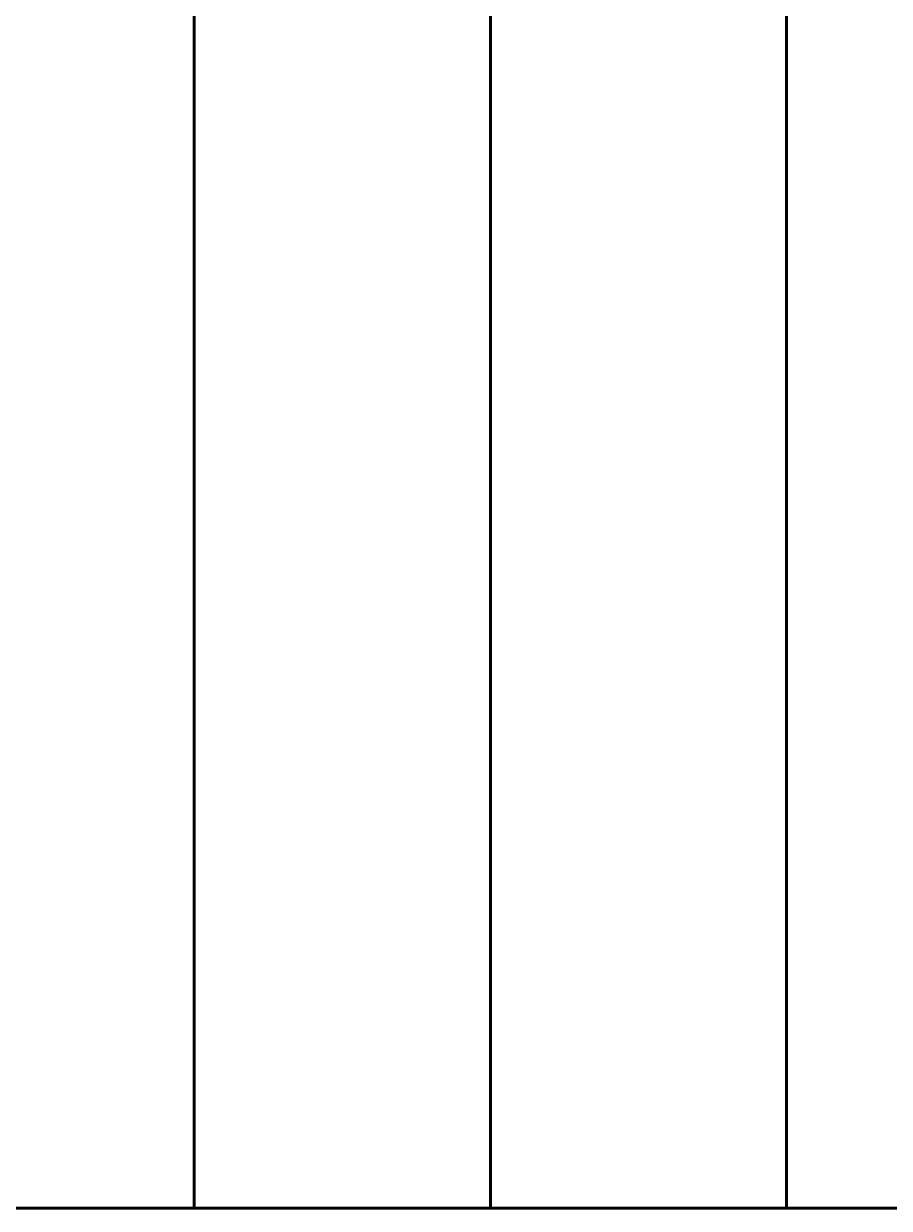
# Model space of a CAD drawing. Extents: x 0 to 297, y 0 to 292.
# Drawn here: x 174.578 to 176.04, y 103.785 to 105.785 of the extents above; entities that cross this region are included whole.
import ezdxf

# ---------------------------------------------------------------- set-up
doc = ezdxf.new("R2010")
doc.units = 0
doc.header["$MEASUREMENT"] = 0
doc.linetypes.add('K5LT_BASIC', pattern=[0])
doc.layers.add('Системный слой', color=7, linetype='Continuous')

# ---------------------------------------------------------------- blocks, each defined once
blk = doc.blocks.new('*U')
at = {"layer": 'Системный слой', "linetype": 'K5LT_BASIC', "lineweight": 60}
for p, q in [((174.8664, 103.7852), (174.8664, 107.7852)), ((174.8664, 107.7852), (174.8664, 103.7852)), ((175.3664, 103.7852), (175.3664, 107.7852)), ((175.3664, 107.7852), (175.3664, 103.7852)), ((175.8664, 103.7852), (175.8664, 107.7852)), ((175.8664, 107.7852), (175.8664, 103.7852)), ((174.8664, 103.7852), (174.3664, 103.7852)), ((175.3664, 103.7852), (174.8664, 103.7852)), ((175.8664, 103.7852), (175.3664, 103.7852)), ((176.3664, 103.7852), (175.8664, 103.7852))]:
    blk.add_line(p, q, dxfattribs=at)

msp = doc.modelspace()

# ---------------------------------------------------------------- linework, layer by layer
at = {"layer": 'Системный слой', "linetype": 'K5LT_BASIC', "lineweight": 60}
for p, q in [((174.8664, 103.7852), (174.8664, 107.7852)), ((175.3664, 103.7852), (175.3664, 107.7852)), ((175.8664, 103.7852), (175.8664, 107.7852)), ((174.8664, 103.7852), (174.8664, 106.7852)), ((175.3664, 103.7852), (175.3664, 106.7852)), ((175.8664, 103.7852), (175.8664, 106.7852)), ((175.8664, 103.7852), (172.8664, 103.7852)), ((178.8664, 103.7852), (175.8664, 103.7852))]:
    msp.add_line(p, q, dxfattribs=at)

# ---------------------------------------------------------------- block references
at = {"layer": 'Системный слой'}
msp.add_blockref('*U', (0, 0), dxfattribs=at)
msp.add_blockref('*U', (0, 0), dxfattribs=at)
msp.add_blockref('*U', (0, 0), dxfattribs=at)
msp.add_blockref('*U', (0, 0), dxfattribs=at)
msp.add_blockref('*U', (0, 0), dxfattribs=at)
msp.add_blockref('*U', (0, 0), dxfattribs=at)
msp.add_blockref('*U', (0, 0), dxfattribs=at)
msp.add_blockref('*U', (0, 0), dxfattribs=at)
msp.add_blockref('*U', (0, 0), dxfattribs=at)
msp.add_blockref('*U', (0, 0), dxfattribs=at)
msp.add_blockref('*U', (0, 0), dxfattribs=at)
msp.add_blockref('*U', (0, 0), dxfattribs=at)
msp.add_blockref('*U', (0, 0), dxfattribs=at)
msp.add_blockref('*U', (0, 0), dxfattribs=at)
msp.add_blockref('*U', (0, 0), dxfattribs=at)
msp.add_blockref('*U', (0, 0), dxfattribs=at)
msp.add_blockref('*U', (0, 0), dxfattribs=at)
msp.add_blockref('*U', (0, 0), dxfattribs=at)
msp.add_blockref('*U', (0, 0), dxfattribs=at)
msp.add_blockref('*U', (0, 0), dxfattribs=at)
msp.add_blockref('*U', (0, 0), dxfattribs=at)
msp.add_blockref('*U', (0, 0), dxfattribs=at)
msp.add_blockref('*U', (0, 0), dxfattribs=at)
msp.add_blockref('*U', (0, 0), dxfattribs=at)
msp.add_blockref('*U', (0, 0), dxfattribs=at)
msp.add_blockref('*U', (0, 0), dxfattribs=at)
msp.add_blockref('*U', (0, 0), dxfattribs=at)
msp.add_blockref('*U', (0, 0), dxfattribs=at)
msp.add_blockref('*U', (0, 0), dxfattribs=at)
msp.add_blockref('*U', (0, 0), dxfattribs=at)
msp.add_blockref('*U', (0, 0), dxfattribs=at)
msp.add_blockref('*U', (0, 0), dxfattribs=at)
msp.add_blockref('*U', (0, 0), dxfattribs=at)
msp.add_blockref('*U', (0, 0), dxfattribs=at)
msp.add_blockref('*U', (0, 0), dxfattribs=at)
msp.add_blockref('*U', (0, 0), dxfattribs=at)
msp.add_blockref('*U', (0, 0), dxfattribs=at)
msp.add_blockref('*U', (0, 0), dxfattribs=at)
msp.add_blockref('*U', (0, 0), dxfattribs=at)
msp.add_blockref('*U', (0, 0), dxfattribs=at)
msp.add_blockref('*U', (0, 0), dxfattribs=at)
msp.add_blockref('*U', (0, 0), dxfattribs=at)
msp.add_blockref('*U', (0, 0), dxfattribs=at)
msp.add_blockref('*U', (0, 0), dxfattribs=at)
msp.add_blockref('*U', (0, 0), dxfattribs=at)
msp.add_blockref('*U', (0, 0), dxfattribs=at)
msp.add_blockref('*U', (0, 0), dxfattribs=at)
msp.add_blockref('*U', (0, 0), dxfattribs=at)
msp.add_blockref('*U', (0, 0), dxfattribs=at)
msp.add_blockref('*U', (0, 0), dxfattribs=at)
msp.add_blockref('*U', (0, 0), dxfattribs=at)
msp.add_blockref('*U', (0, 0), dxfattribs=at)
msp.add_blockref('*U', (0, 0), dxfattribs=at)
msp.add_blockref('*U', (0, 0), dxfattribs=at)
msp.add_blockref('*U', (0, 0), dxfattribs=at)
msp.add_blockref('*U', (0, 0), dxfattribs=at)
msp.add_blockref('*U', (0, 0), dxfattribs=at)
msp.add_blockref('*U', (0, 0), dxfattribs=at)
msp.add_blockref('*U', (0, 0), dxfattribs=at)
msp.add_blockref('*U', (0, 0), dxfattribs=at)
msp.add_blockref('*U', (0, 0), dxfattribs=at)
msp.add_blockref('*U', (0, 0), dxfattribs=at)
msp.add_blockref('*U', (0, 0), dxfattribs=at)
msp.add_blockref('*U', (0, 0), dxfattribs=at)
msp.add_blockref('*U', (0, 0), dxfattribs=at)
msp.add_blockref('*U', (0, 0), dxfattribs=at)
msp.add_blockref('*U', (0, 0), dxfattribs=at)
msp.add_blockref('*U', (0, 0), dxfattribs=at)
msp.add_blockref('*U', (0, 0), dxfattribs=at)
msp.add_blockref('*U', (0, 0), dxfattribs=at)
msp.add_blockref('*U', (0, 0), dxfattribs=at)
msp.add_blockref('*U', (0, 0), dxfattribs=at)
msp.add_blockref('*U', (0, 0), dxfattribs=at)
msp.add_blockref('*U', (0, 0), dxfattribs=at)
msp.add_blockref('*U', (0, 0), dxfattribs=at)
msp.add_blockref('*U', (0, 0), dxfattribs=at)
msp.add_blockref('*U', (0, 0), dxfattribs=at)
msp.add_blockref('*U', (0, 0), dxfattribs=at)
msp.add_blockref('*U', (0, 0), dxfattribs=at)
msp.add_blockref('*U', (0, 0), dxfattribs=at)
msp.add_blockref('*U', (0, 0), dxfattribs=at)
msp.add_blockref('*U', (0, 0), dxfattribs=at)
msp.add_blockref('*U', (0, 0), dxfattribs=at)
msp.add_blockref('*U', (0, 0), dxfattribs=at)
msp.add_blockref('*U', (0, 0), dxfattribs=at)
msp.add_blockref('*U', (0, 0), dxfattribs=at)
msp.add_blockref('*U', (0, 0), dxfattribs=at)
msp.add_blockref('*U', (0, 0), dxfattribs=at)
msp.add_blockref('*U', (0, 0), dxfattribs=at)
msp.add_blockref('*U', (0, 0), dxfattribs=at)
msp.add_blockref('*U', (0, 0), dxfattribs=at)
msp.add_blockref('*U', (0, 0), dxfattribs=at)
msp.add_blockref('*U', (0, 0), dxfattribs=at)
msp.add_blockref('*U', (0, 0), dxfattribs=at)
msp.add_blockref('*U', (0, 0), dxfattribs=at)
msp.add_blockref('*U', (0, 0), dxfattribs=at)
msp.add_blockref('*U', (0, 0), dxfattribs=at)
msp.add_blockref('*U', (0, 0), dxfattribs=at)
msp.add_blockref('*U', (0, 0), dxfattribs=at)
msp.add_blockref('*U', (0, 0), dxfattribs=at)
msp.add_blockref('*U', (0, 0), dxfattribs=at)
msp.add_blockref('*U', (0, 0), dxfattribs=at)
msp.add_blockref('*U', (0, 0), dxfattribs=at)
msp.add_blockref('*U', (0, 0), dxfattribs=at)
msp.add_blockref('*U', (0, 0), dxfattribs=at)
msp.add_blockref('*U', (0, 0), dxfattribs=at)
msp.add_blockref('*U', (0, 0), dxfattribs=at)
msp.add_blockref('*U', (0, 0), dxfattribs=at)
msp.add_blockref('*U', (0, 0), dxfattribs=at)
msp.add_blockref('*U', (0, 0), dxfattribs=at)
msp.add_blockref('*U', (0, 0), dxfattribs=at)
msp.add_blockref('*U', (0, 0), dxfattribs=at)
msp.add_blockref('*U', (0, 0), dxfattribs=at)
msp.add_blockref('*U', (0, 0), dxfattribs=at)
msp.add_blockref('*U', (0, 0), dxfattribs=at)
msp.add_blockref('*U', (0, 0), dxfattribs=at)
msp.add_blockref('*U', (0, 0), dxfattribs=at)
msp.add_blockref('*U', (0, 0), dxfattribs=at)
msp.add_blockref('*U', (0, 0), dxfattribs=at)
msp.add_blockref('*U', (0, 0), dxfattribs=at)
msp.add_blockref('*U', (0, 0), dxfattribs=at)
msp.add_blockref('*U', (0, 0), dxfattribs=at)
msp.add_blockref('*U', (0, 0), dxfattribs=at)
msp.add_blockref('*U', (0, 0), dxfattribs=at)
msp.add_blockref('*U', (0, 0), dxfattribs=at)
msp.add_blockref('*U', (0, 0), dxfattribs=at)
msp.add_blockref('*U', (0, 0), dxfattribs=at)
msp.add_blockref('*U', (0, 0), dxfattribs=at)
msp.add_blockref('*U', (0, 0), dxfattribs=at)
msp.add_blockref('*U', (0, 0), dxfattribs=at)
msp.add_blockref('*U', (0, 0), dxfattribs=at)
msp.add_blockref('*U', (0, 0), dxfattribs=at)
msp.add_blockref('*U', (0, 0), dxfattribs=at)
msp.add_blockref('*U', (0, 0), dxfattribs=at)
msp.add_blockref('*U', (0, 0), dxfattribs=at)
msp.add_blockref('*U', (0, 0), dxfattribs=at)
msp.add_blockref('*U', (0, 0), dxfattribs=at)
msp.add_blockref('*U', (0, 0), dxfattribs=at)
msp.add_blockref('*U', (0, 0), dxfattribs=at)
msp.add_blockref('*U', (0, 0), dxfattribs=at)
msp.add_blockref('*U', (0, 0), dxfattribs=at)
msp.add_blockref('*U', (0, 0), dxfattribs=at)
msp.add_blockref('*U', (0, 0), dxfattribs=at)
msp.add_blockref('*U', (0, 0), dxfattribs=at)
msp.add_blockref('*U', (0, 0), dxfattribs=at)
msp.add_blockref('*U', (0, 0), dxfattribs=at)
msp.add_blockref('*U', (0, 0), dxfattribs=at)
msp.add_blockref('*U', (0, 0), dxfattribs=at)
msp.add_blockref('*U', (0, 0), dxfattribs=at)
msp.add_blockref('*U', (0, 0), dxfattribs=at)
msp.add_blockref('*U', (0, 0), dxfattribs=at)
msp.add_blockref('*U', (0, 0), dxfattribs=at)
msp.add_blockref('*U', (0, 0), dxfattribs=at)
msp.add_blockref('*U', (0, 0), dxfattribs=at)
msp.add_blockref('*U', (0, 0), dxfattribs=at)
msp.add_blockref('*U', (0, 0), dxfattribs=at)
msp.add_blockref('*U', (0, 0), dxfattribs=at)
msp.add_blockref('*U', (0, 0), dxfattribs=at)
msp.add_blockref('*U', (0, 0), dxfattribs=at)
msp.add_blockref('*U', (0, 0), dxfattribs=at)
msp.add_blockref('*U', (0, 0), dxfattribs=at)
msp.add_blockref('*U', (0, 0), dxfattribs=at)
msp.add_blockref('*U', (0, 0), dxfattribs=at)
msp.add_blockref('*U', (0, 0), dxfattribs=at)
msp.add_blockref('*U', (0, 0), dxfattribs=at)
msp.add_blockref('*U', (0, 0), dxfattribs=at)
msp.add_blockref('*U', (0, 0), dxfattribs=at)
msp.add_blockref('*U', (0, 0), dxfattribs=at)
msp.add_blockref('*U', (0, 0), dxfattribs=at)
msp.add_blockref('*U', (0, 0), dxfattribs=at)
msp.add_blockref('*U', (0, 0), dxfattribs=at)
msp.add_blockref('*U', (0, 0), dxfattribs=at)
msp.add_blockref('*U', (0, 0), dxfattribs=at)
msp.add_blockref('*U', (0, 0), dxfattribs=at)
msp.add_blockref('*U', (0, 0), dxfattribs=at)
msp.add_blockref('*U', (0, 0), dxfattribs=at)
msp.add_blockref('*U', (0, 0), dxfattribs=at)
msp.add_blockref('*U', (0, 0), dxfattribs=at)
msp.add_blockref('*U', (0, 0), dxfattribs=at)
msp.add_blockref('*U', (0, 0), dxfattribs=at)
msp.add_blockref('*U', (0, 0), dxfattribs=at)
msp.add_blockref('*U', (0, 0), dxfattribs=at)
msp.add_blockref('*U', (0, 0), dxfattribs=at)
msp.add_blockref('*U', (0, 0), dxfattribs=at)
msp.add_blockref('*U', (0, 0), dxfattribs=at)
msp.add_blockref('*U', (0, 0), dxfattribs=at)
msp.add_blockref('*U', (0, 0), dxfattribs=at)
msp.add_blockref('*U', (0, 0), dxfattribs=at)
msp.add_blockref('*U', (0, 0), dxfattribs=at)
msp.add_blockref('*U', (0, 0), dxfattribs=at)
msp.add_blockref('*U', (0, 0), dxfattribs=at)
msp.add_blockref('*U', (0, 0), dxfattribs=at)
msp.add_blockref('*U', (0, 0), dxfattribs=at)
msp.add_blockref('*U', (0, 0), dxfattribs=at)
msp.add_blockref('*U', (0, 0), dxfattribs=at)
msp.add_blockref('*U', (0, 0), dxfattribs=at)
msp.add_blockref('*U', (0, 0), dxfattribs=at)
msp.add_blockref('*U', (0, 0), dxfattribs=at)
msp.add_blockref('*U', (0, 0), dxfattribs=at)
msp.add_blockref('*U', (0, 0), dxfattribs=at)
msp.add_blockref('*U', (0, 0), dxfattribs=at)
msp.add_blockref('*U', (0, 0), dxfattribs=at)
msp.add_blockref('*U', (0, 0), dxfattribs=at)
msp.add_blockref('*U', (0, 0), dxfattribs=at)
msp.add_blockref('*U', (0, 0), dxfattribs=at)
msp.add_blockref('*U', (0, 0), dxfattribs=at)
msp.add_blockref('*U', (0, 0), dxfattribs=at)
msp.add_blockref('*U', (0, 0), dxfattribs=at)
msp.add_blockref('*U', (0, 0), dxfattribs=at)
msp.add_blockref('*U', (0, 0), dxfattribs=at)
msp.add_blockref('*U', (0, 0), dxfattribs=at)
msp.add_blockref('*U', (0, 0), dxfattribs=at)
msp.add_blockref('*U', (0, 0), dxfattribs=at)
msp.add_blockref('*U', (0, 0), dxfattribs=at)
msp.add_blockref('*U', (0, 0), dxfattribs=at)
msp.add_blockref('*U', (0, 0), dxfattribs=at)
msp.add_blockref('*U', (0, 0), dxfattribs=at)
msp.add_blockref('*U', (0, 0), dxfattribs=at)
msp.add_blockref('*U', (0, 0), dxfattribs=at)
msp.add_blockref('*U', (0, 0), dxfattribs=at)
msp.add_blockref('*U', (0, 0), dxfattribs=at)
msp.add_blockref('*U', (0, 0), dxfattribs=at)
msp.add_blockref('*U', (0, 0), dxfattribs=at)
msp.add_blockref('*U', (0, 0), dxfattribs=at)
msp.add_blockref('*U', (0, 0), dxfattribs=at)
msp.add_blockref('*U', (0, 0), dxfattribs=at)
msp.add_blockref('*U', (0, 0), dxfattribs=at)
msp.add_blockref('*U', (0, 0), dxfattribs=at)
msp.add_blockref('*U', (0, 0), dxfattribs=at)
msp.add_blockref('*U', (0, 0), dxfattribs=at)
msp.add_blockref('*U', (0, 0), dxfattribs=at)
msp.add_blockref('*U', (0, 0), dxfattribs=at)
msp.add_blockref('*U', (0, 0), dxfattribs=at)
msp.add_blockref('*U', (0, 0), dxfattribs=at)
msp.add_blockref('*U', (0, 0), dxfattribs=at)
msp.add_blockref('*U', (0, 0), dxfattribs=at)
msp.add_blockref('*U', (0, 0), dxfattribs=at)
msp.add_blockref('*U', (0, 0), dxfattribs=at)
msp.add_blockref('*U', (0, 0), dxfattribs=at)
msp.add_blockref('*U', (0, 0), dxfattribs=at)
msp.add_blockref('*U', (0, 0), dxfattribs=at)
msp.add_blockref('*U', (0, 0), dxfattribs=at)
msp.add_blockref('*U', (0, 0), dxfattribs=at)
msp.add_blockref('*U', (0, 0), dxfattribs=at)
msp.add_blockref('*U', (0, 0), dxfattribs=at)
msp.add_blockref('*U', (0, 0), dxfattribs=at)
msp.add_blockref('*U', (0, 0), dxfattribs=at)
msp.add_blockref('*U', (0, 0), dxfattribs=at)
msp.add_blockref('*U', (0, 0), dxfattribs=at)
msp.add_blockref('*U', (0, 0), dxfattribs=at)
msp.add_blockref('*U', (0, 0), dxfattribs=at)
msp.add_blockref('*U', (0, 0), dxfattribs=at)
msp.add_blockref('*U', (0, 0), dxfattribs=at)
msp.add_blockref('*U', (0, 0), dxfattribs=at)
msp.add_blockref('*U', (0, 0), dxfattribs=at)
msp.add_blockref('*U', (0, 0), dxfattribs=at)
msp.add_blockref('*U', (0, 0), dxfattribs=at)
msp.add_blockref('*U', (0, 0), dxfattribs=at)
msp.add_blockref('*U', (0, 0), dxfattribs=at)
msp.add_blockref('*U', (0, 0), dxfattribs=at)
msp.add_blockref('*U', (0, 0), dxfattribs=at)
msp.add_blockref('*U', (0, 0), dxfattribs=at)
msp.add_blockref('*U', (0, 0), dxfattribs=at)
msp.add_blockref('*U', (0, 0), dxfattribs=at)
msp.add_blockref('*U', (0, 0), dxfattribs=at)
msp.add_blockref('*U', (0, 0), dxfattribs=at)
msp.add_blockref('*U', (0, 0), dxfattribs=at)
msp.add_blockref('*U', (0, 0), dxfattribs=at)
msp.add_blockref('*U', (0, 0), dxfattribs=at)
msp.add_blockref('*U', (0, 0), dxfattribs=at)
msp.add_blockref('*U', (0, 0), dxfattribs=at)
msp.add_blockref('*U', (0, 0), dxfattribs=at)
msp.add_blockref('*U', (0, 0), dxfattribs=at)
msp.add_blockref('*U', (0, 0), dxfattribs=at)
msp.add_blockref('*U', (0, 0), dxfattribs=at)
msp.add_blockref('*U', (0, 0), dxfattribs=at)
msp.add_blockref('*U', (0, 0), dxfattribs=at)
msp.add_blockref('*U', (0, 0), dxfattribs=at)
msp.add_blockref('*U', (0, 0), dxfattribs=at)
msp.add_blockref('*U', (0, 0), dxfattribs=at)
msp.add_blockref('*U', (0, 0), dxfattribs=at)
msp.add_blockref('*U', (0, 0), dxfattribs=at)
msp.add_blockref('*U', (0, 0), dxfattribs=at)
msp.add_blockref('*U', (0, 0), dxfattribs=at)
msp.add_blockref('*U', (0, 0), dxfattribs=at)
msp.add_blockref('*U', (0, 0), dxfattribs=at)
msp.add_blockref('*U', (0, 0), dxfattribs=at)
msp.add_blockref('*U', (0, 0), dxfattribs=at)
msp.add_blockref('*U', (0, 0), dxfattribs=at)
msp.add_blockref('*U', (0, 0), dxfattribs=at)
msp.add_blockref('*U', (0, 0), dxfattribs=at)
msp.add_blockref('*U', (0, 0), dxfattribs=at)
msp.add_blockref('*U', (0, 0), dxfattribs=at)
msp.add_blockref('*U', (0, 0), dxfattribs=at)
msp.add_blockref('*U', (0, 0), dxfattribs=at)
msp.add_blockref('*U', (0, 0), dxfattribs=at)
msp.add_blockref('*U', (0, 0), dxfattribs=at)
msp.add_blockref('*U', (0, 0), dxfattribs=at)
msp.add_blockref('*U', (0, 0), dxfattribs=at)
msp.add_blockref('*U', (0, 0), dxfattribs=at)
msp.add_blockref('*U', (0, 0), dxfattribs=at)
msp.add_blockref('*U', (0, 0), dxfattribs=at)
msp.add_blockref('*U', (0, 0), dxfattribs=at)
msp.add_blockref('*U', (0, 0), dxfattribs=at)
msp.add_blockref('*U', (0, 0), dxfattribs=at)
msp.add_blockref('*U', (0, 0), dxfattribs=at)
msp.add_blockref('*U', (0, 0), dxfattribs=at)
msp.add_blockref('*U', (0, 0), dxfattribs=at)
msp.add_blockref('*U', (0, 0), dxfattribs=at)
msp.add_blockref('*U', (0, 0), dxfattribs=at)
msp.add_blockref('*U', (0, 0), dxfattribs=at)
msp.add_blockref('*U', (0, 0), dxfattribs=at)
msp.add_blockref('*U', (0, 0), dxfattribs=at)
msp.add_blockref('*U', (0, 0), dxfattribs=at)
msp.add_blockref('*U', (0, 0), dxfattribs=at)
msp.add_blockref('*U', (0, 0), dxfattribs=at)
msp.add_blockref('*U', (0, 0), dxfattribs=at)
msp.add_blockref('*U', (0, 0), dxfattribs=at)
msp.add_blockref('*U', (0, 0), dxfattribs=at)
msp.add_blockref('*U', (0, 0), dxfattribs=at)
msp.add_blockref('*U', (0, 0), dxfattribs=at)
msp.add_blockref('*U', (0, 0), dxfattribs=at)
msp.add_blockref('*U', (0, 0), dxfattribs=at)
msp.add_blockref('*U', (0, 0), dxfattribs=at)
msp.add_blockref('*U', (0, 0), dxfattribs=at)
msp.add_blockref('*U', (0, 0), dxfattribs=at)
msp.add_blockref('*U', (0, 0), dxfattribs=at)
msp.add_blockref('*U', (0, 0), dxfattribs=at)
msp.add_blockref('*U', (0, 0), dxfattribs=at)
msp.add_blockref('*U', (0, 0), dxfattribs=at)
msp.add_blockref('*U', (0, 0), dxfattribs=at)
msp.add_blockref('*U', (0, 0), dxfattribs=at)
msp.add_blockref('*U', (0, 0), dxfattribs=at)
msp.add_blockref('*U', (0, 0), dxfattribs=at)
msp.add_blockref('*U', (0, 0), dxfattribs=at)
msp.add_blockref('*U', (0, 0), dxfattribs=at)
msp.add_blockref('*U', (0, 0), dxfattribs=at)
msp.add_blockref('*U', (0, 0), dxfattribs=at)
msp.add_blockref('*U', (0, 0), dxfattribs=at)
msp.add_blockref('*U', (0, 0), dxfattribs=at)
msp.add_blockref('*U', (0, 0), dxfattribs=at)
msp.add_blockref('*U', (0, 0), dxfattribs=at)
msp.add_blockref('*U', (0, 0), dxfattribs=at)
msp.add_blockref('*U', (0, 0), dxfattribs=at)
msp.add_blockref('*U', (0, 0), dxfattribs=at)
msp.add_blockref('*U', (0, 0), dxfattribs=at)
msp.add_blockref('*U', (0, 0), dxfattribs=at)
msp.add_blockref('*U', (0, 0), dxfattribs=at)
msp.add_blockref('*U', (0, 0), dxfattribs=at)
msp.add_blockref('*U', (0, 0), dxfattribs=at)
msp.add_blockref('*U', (0, 0), dxfattribs=at)
msp.add_blockref('*U', (0, 0), dxfattribs=at)
msp.add_blockref('*U', (0, 0), dxfattribs=at)
msp.add_blockref('*U', (0, 0), dxfattribs=at)
msp.add_blockref('*U', (0, 0), dxfattribs=at)
msp.add_blockref('*U', (0, 0), dxfattribs=at)
msp.add_blockref('*U', (0, 0), dxfattribs=at)
msp.add_blockref('*U', (0, 0), dxfattribs=at)
msp.add_blockref('*U', (0, 0), dxfattribs=at)
msp.add_blockref('*U', (0, 0), dxfattribs=at)
msp.add_blockref('*U', (0, 0), dxfattribs=at)
msp.add_blockref('*U', (0, 0), dxfattribs=at)
msp.add_blockref('*U', (0, 0), dxfattribs=at)
msp.add_blockref('*U', (0, 0), dxfattribs=at)
msp.add_blockref('*U', (0, 0), dxfattribs=at)
msp.add_blockref('*U', (0, 0), dxfattribs=at)
msp.add_blockref('*U', (0, 0), dxfattribs=at)
msp.add_blockref('*U', (0, 0), dxfattribs=at)
msp.add_blockref('*U', (0, 0), dxfattribs=at)
msp.add_blockref('*U', (0, 0), dxfattribs=at)
msp.add_blockref('*U', (0, 0), dxfattribs=at)
msp.add_blockref('*U', (0, 0), dxfattribs=at)
msp.add_blockref('*U', (0, 0), dxfattribs=at)
msp.add_blockref('*U', (0, 0), dxfattribs=at)
msp.add_blockref('*U', (0, 0), dxfattribs=at)
msp.add_blockref('*U', (0, 0), dxfattribs=at)
msp.add_blockref('*U', (0, 0), dxfattribs=at)
msp.add_blockref('*U', (0, 0), dxfattribs=at)
msp.add_blockref('*U', (0, 0), dxfattribs=at)
msp.add_blockref('*U', (0, 0), dxfattribs=at)
msp.add_blockref('*U', (0, 0), dxfattribs=at)
msp.add_blockref('*U', (0, 0), dxfattribs=at)
msp.add_blockref('*U', (0, 0), dxfattribs=at)
msp.add_blockref('*U', (0, 0), dxfattribs=at)
msp.add_blockref('*U', (0, 0), dxfattribs=at)
msp.add_blockref('*U', (0, 0), dxfattribs=at)
msp.add_blockref('*U', (0, 0), dxfattribs=at)
msp.add_blockref('*U', (0, 0), dxfattribs=at)
msp.add_blockref('*U', (0, 0), dxfattribs=at)
msp.add_blockref('*U', (0, 0), dxfattribs=at)
msp.add_blockref('*U', (0, 0), dxfattribs=at)
msp.add_blockref('*U', (0, 0), dxfattribs=at)
msp.add_blockref('*U', (0, 0), dxfattribs=at)
msp.add_blockref('*U', (0, 0), dxfattribs=at)
msp.add_blockref('*U', (0, 0), dxfattribs=at)
msp.add_blockref('*U', (0, 0), dxfattribs=at)
msp.add_blockref('*U', (0, 0), dxfattribs=at)
msp.add_blockref('*U', (0, 0), dxfattribs=at)
msp.add_blockref('*U', (0, 0), dxfattribs=at)
msp.add_blockref('*U', (0, 0), dxfattribs=at)
msp.add_blockref('*U', (0, 0), dxfattribs=at)
msp.add_blockref('*U', (0, 0), dxfattribs=at)
msp.add_blockref('*U', (0, 0), dxfattribs=at)
msp.add_blockref('*U', (0, 0), dxfattribs=at)
msp.add_blockref('*U', (0, 0), dxfattribs=at)
msp.add_blockref('*U', (0, 0), dxfattribs=at)
msp.add_blockref('*U', (0, 0), dxfattribs=at)
msp.add_blockref('*U', (0, 0), dxfattribs=at)
msp.add_blockref('*U', (0, 0), dxfattribs=at)
msp.add_blockref('*U', (0, 0), dxfattribs=at)
msp.add_blockref('*U', (0, 0), dxfattribs=at)
msp.add_blockref('*U', (0, 0), dxfattribs=at)
msp.add_blockref('*U', (0, 0), dxfattribs=at)
msp.add_blockref('*U', (0, 0), dxfattribs=at)
msp.add_blockref('*U', (0, 0), dxfattribs=at)
msp.add_blockref('*U', (0, 0), dxfattribs=at)
msp.add_blockref('*U', (0, 0), dxfattribs=at)
msp.add_blockref('*U', (0, 0), dxfattribs=at)
msp.add_blockref('*U', (0, 0), dxfattribs=at)
msp.add_blockref('*U', (0, 0), dxfattribs=at)
msp.add_blockref('*U', (0, 0), dxfattribs=at)

doc.saveas('drawing.dxf')
